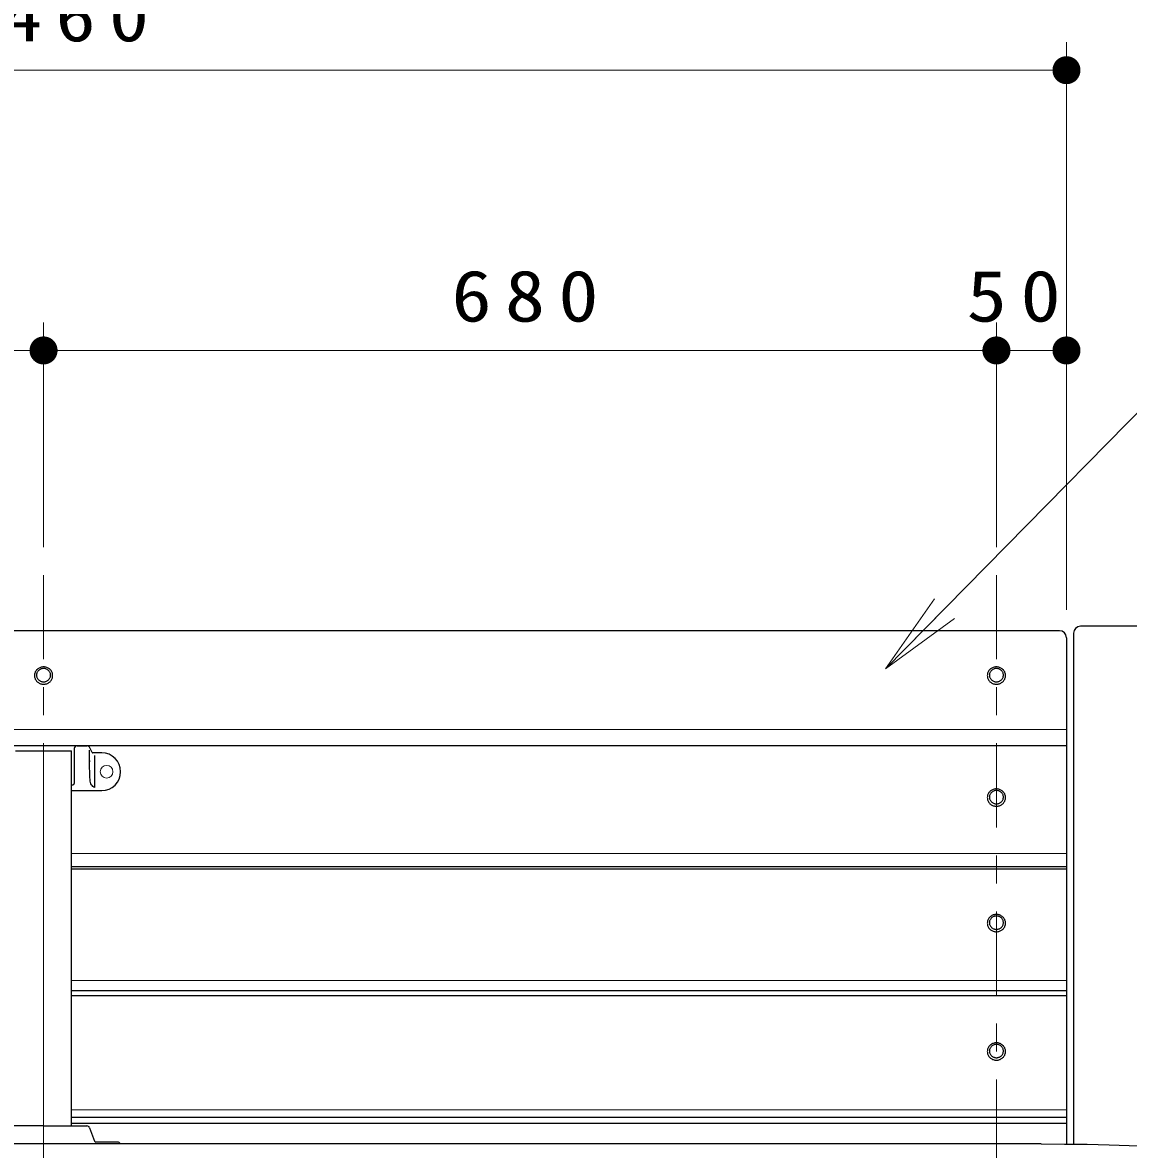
# Model space of a CAD drawing. Units: millimetres on the paper, scale 1:20. Extents: x -385 to 0, y 0 to 267.
# Drawn here: x -259.18 to -219.71, y 137.09 to 177.3 of the extents above; entities that cross this region are included whole.
import ezdxf

# ---------------------------------------------------------------- set-up
doc = ezdxf.new("R2010")
doc.units = ezdxf.units.MM
doc.linetypes.add('USER2', pattern=[6, 3, -1, 1, -1])
doc.layers.add('1_20', color=7, linetype='Continuous', lineweight=25)
doc.styles.add('ＭＳ ゴシック', font='')
doc.styles.get('ＭＳ ゴシック').set_extended_font_data('MS Gothic')

# ---------------------------------------------------------------- blocks, each defined once
blk = doc.blocks.new('filled_dot')
at = {"color": 0, "linetype": 'Continuous', "lineweight": -2, "const_width": 1.25}
blk.add_lwpolyline([(-0.625, 0, 1), (0.625, 0, 1)], format="xyb", close=True, dxfattribs=at)

msp = doc.modelspace()

# ---------------------------------------------------------------- linework, layer by layer
at = {"layer": '1_20', "lineweight": 13}
for p, q in [((-221.925, 156.35), (-221.925, 176.6)), ((-294.925, 175.6), (-221.925, 175.6)), ((-258.425, 158.583), (-258.425, 166.6)), ((-224.425, 158.583), (-224.425, 166.6)), ((-292.425, 165.6), (-258.425, 165.6)), ((-258.425, 165.6), (-224.425, 165.6)), ((-224.425, 165.6), (-221.925, 165.6)), ((-228.385, 154.244), (-226.636, 156.732)), ((-228.385, 154.244), (-226.28, 156.381)), ((-225.924, 156.03), (-228.385, 154.244))]:
    msp.add_line(p, q, dxfattribs=at)
at = {"layer": '1_20', "linetype": 'USER2', "lineweight": 13}
for p, q in [((-258.425, 157.583), (-258.425, 132.01)), ((-224.425, 157.583), (-224.425, 132.01))]:
    msp.add_line(p, q, dxfattribs=at)
at = {"layer": '1_20', "color": 4}
for p, q in [((-218.07, 155.757), (-221.425, 155.757)), ((-221.675, 155.507), (-221.675, 137.281))]:
    msp.add_line(p, q, dxfattribs=at)
at = {"layer": '1_20', "color": 40}
for p, q in [((-222.175, 155.6), (-294.675, 155.6)), ((-221.925, 155.35), (-221.925, 137.832)), ((-221.925, 151.494), (-294.925, 151.494)), ((-221.925, 147.174), (-257.425, 147.174)), ((-221.925, 147.09), (-257.425, 147.09)), ((-221.925, 142.745), (-257.425, 142.745)), ((-221.925, 142.577), (-257.425, 142.577)), ((-221.925, 138.229), (-257.425, 138.229)), ((-221.925, 138.022), (-257.425, 138.022)), ((-221.925, 137.832), (-221.925, 137.283)), ((-222.834, 137.287), (-294.925, 137.287))]:
    msp.add_line(p, q, dxfattribs=at)
at = {"layer": '1_20', "color": 12, "lineweight": 13}
for p, q in [((-221.925, 152.072), (-294.925, 152.072)), ((-221.925, 147.656), (-257.425, 147.656)), ((-221.925, 143.125), (-257.425, 143.125)), ((-221.925, 138.506), (-257.425, 138.506))]:
    msp.add_line(p, q, dxfattribs=at)
at = {"layer": '1_20', "color": 2}
for p, q in [((-259.425, 151.317), (-257.425, 151.317)), ((-257.425, 137.932), (-257.425, 151.317)), ((-257.329, 151.393), (-257.329, 150.151)), ((-257.229, 151.493), (-256.872, 151.493)), ((-256.789, 150.918), (-256.789, 151.335)), ((-256.687, 151.256), (-256.783, 151.44)), ((-256.35, 151.243), (-256.664, 151.243)), ((-256.593, 150.005), (-256.593, 151.142)), ((-257.425, 150.101), (-257.379, 150.101)), ((-257.425, 149.893), (-256.35, 149.893)), ((-258.425, 137.932), (-259.969, 137.932)), ((-258.425, 137.932), (-256.881, 137.932)), ((-256.787, 137.868), (-256.606, 137.389)), ((-255.785, 137.357), (-256.559, 137.357))]:
    msp.add_line(p, q, dxfattribs=at)
at = {"layer": '1_20', "color": 2, "lineweight": 13}
msp.add_line((-258.425, 137.932), (-258.425, 151.317), dxfattribs=at)
at = {"layer": '1_20', "lineweight": 13}
msp.add_lwpolyline([(-228.385, 154.244), (-214.712, 168.129), (-175.396, 168.129)], dxfattribs=at)
at = {"layer": '1_20', "color": 4}
for points in [[(-258.1, 154), (-258.101, 154.027), (-258.105, 154.054), (-258.111, 154.08), (-258.119, 154.106), (-258.13, 154.13), (-258.143, 154.154), (-258.159, 154.177), (-258.176, 154.199), (-258.195, 154.218), (-258.216, 154.237), (-258.238, 154.253), (-258.262, 154.268), (-258.287, 154.28), (-258.314, 154.29), (-258.341, 154.298), (-258.368, 154.304), (-258.396, 154.308), (-258.425, 154.309), (-258.453, 154.308), (-258.481, 154.304), (-258.509, 154.298), (-258.536, 154.29), (-258.562, 154.28), (-258.587, 154.268), (-258.611, 154.253), (-258.634, 154.237), (-258.655, 154.218), (-258.674, 154.199), (-258.691, 154.177), (-258.706, 154.154), (-258.719, 154.13), (-258.73, 154.106), (-258.739, 154.08), (-258.745, 154.054), (-258.749, 154.027), (-258.75, 154), (-258.749, 153.973), (-258.745, 153.946), (-258.739, 153.92), (-258.73, 153.894), (-258.719, 153.869), (-258.706, 153.845), (-258.691, 153.823), (-258.674, 153.801), (-258.655, 153.781), (-258.634, 153.763), (-258.611, 153.747), (-258.587, 153.732), (-258.562, 153.72), (-258.536, 153.709), (-258.509, 153.701), (-258.481, 153.695), (-258.453, 153.692), (-258.425, 153.691), (-258.396, 153.692), (-258.368, 153.695), (-258.341, 153.701), (-258.314, 153.709), (-258.287, 153.72), (-258.262, 153.732), (-258.238, 153.747), (-258.216, 153.763), (-258.195, 153.781), (-258.176, 153.801), (-258.159, 153.823), (-258.143, 153.845), (-258.13, 153.869), (-258.119, 153.894), (-258.111, 153.92), (-258.105, 153.946), (-258.101, 153.973)], [(-258.175, 154.015), (-258.176, 154.036), (-258.179, 154.057), (-258.183, 154.077), (-258.19, 154.097), (-258.198, 154.116), (-258.208, 154.134), (-258.22, 154.152), (-258.233, 154.168), (-258.248, 154.183), (-258.264, 154.197), (-258.281, 154.21), (-258.3, 154.221), (-258.319, 154.231), (-258.339, 154.239), (-258.36, 154.245), (-258.381, 154.249), (-258.403, 154.252), (-258.425, 154.253), (-258.447, 154.252), (-258.468, 154.249), (-258.489, 154.245), (-258.51, 154.239), (-258.53, 154.231), (-258.55, 154.221), (-258.568, 154.21), (-258.585, 154.197), (-258.602, 154.183), (-258.616, 154.168), (-258.63, 154.152), (-258.641, 154.134), (-258.651, 154.116), (-258.66, 154.097), (-258.666, 154.077), (-258.671, 154.057), (-258.674, 154.036), (-258.675, 154.015), (-258.674, 153.995), (-258.671, 153.974), (-258.666, 153.954), (-258.66, 153.934), (-258.651, 153.915), (-258.641, 153.896), (-258.63, 153.879), (-258.616, 153.862), (-258.602, 153.847), (-258.585, 153.833), (-258.568, 153.821), (-258.55, 153.809), (-258.53, 153.8), (-258.51, 153.792), (-258.489, 153.786), (-258.468, 153.781), (-258.447, 153.778), (-258.425, 153.778), (-258.403, 153.778), (-258.381, 153.781), (-258.36, 153.786), (-258.339, 153.792), (-258.319, 153.8), (-258.3, 153.809), (-258.281, 153.821), (-258.264, 153.833), (-258.248, 153.847), (-258.233, 153.862), (-258.22, 153.879), (-258.208, 153.896), (-258.198, 153.915), (-258.19, 153.934), (-258.183, 153.954), (-258.179, 153.974), (-258.176, 153.995)], [(-224.75, 154), (-224.749, 153.973), (-224.745, 153.946), (-224.739, 153.92), (-224.73, 153.894), (-224.719, 153.869), (-224.706, 153.845), (-224.691, 153.823), (-224.674, 153.801), (-224.655, 153.781), (-224.634, 153.763), (-224.611, 153.747), (-224.587, 153.732), (-224.562, 153.72), (-224.536, 153.709), (-224.509, 153.701), (-224.481, 153.695), (-224.453, 153.692), (-224.425, 153.691), (-224.396, 153.692), (-224.368, 153.695), (-224.341, 153.701), (-224.314, 153.709), (-224.287, 153.72), (-224.262, 153.732), (-224.238, 153.747), (-224.216, 153.763), (-224.195, 153.781), (-224.176, 153.801), (-224.159, 153.823), (-224.143, 153.845), (-224.13, 153.869), (-224.119, 153.894), (-224.111, 153.92), (-224.105, 153.946), (-224.101, 153.973), (-224.1, 154), (-224.101, 154.027), (-224.105, 154.054), (-224.111, 154.08), (-224.119, 154.106), (-224.13, 154.13), (-224.143, 154.154), (-224.159, 154.177), (-224.176, 154.199), (-224.195, 154.218), (-224.216, 154.237), (-224.238, 154.253), (-224.262, 154.268), (-224.287, 154.28), (-224.314, 154.29), (-224.341, 154.298), (-224.368, 154.304), (-224.396, 154.308), (-224.425, 154.309), (-224.453, 154.308), (-224.481, 154.304), (-224.509, 154.298), (-224.536, 154.29), (-224.562, 154.28), (-224.587, 154.268), (-224.611, 154.253), (-224.634, 154.237), (-224.655, 154.218), (-224.674, 154.199), (-224.691, 154.177), (-224.706, 154.154), (-224.719, 154.13), (-224.73, 154.106), (-224.739, 154.08), (-224.745, 154.054), (-224.749, 154.027)], [(-224.675, 154.015), (-224.674, 153.995), (-224.671, 153.974), (-224.666, 153.954), (-224.66, 153.934), (-224.651, 153.915), (-224.641, 153.896), (-224.63, 153.879), (-224.616, 153.862), (-224.602, 153.847), (-224.585, 153.833), (-224.568, 153.821), (-224.55, 153.809), (-224.53, 153.8), (-224.51, 153.792), (-224.489, 153.786), (-224.468, 153.781), (-224.447, 153.778), (-224.425, 153.778), (-224.403, 153.778), (-224.381, 153.781), (-224.36, 153.786), (-224.339, 153.792), (-224.319, 153.8), (-224.3, 153.809), (-224.281, 153.821), (-224.264, 153.833), (-224.248, 153.847), (-224.233, 153.862), (-224.22, 153.879), (-224.208, 153.896), (-224.198, 153.915), (-224.19, 153.934), (-224.183, 153.954), (-224.179, 153.974), (-224.176, 153.995), (-224.175, 154.015), (-224.176, 154.036), (-224.179, 154.057), (-224.183, 154.077), (-224.19, 154.097), (-224.198, 154.116), (-224.208, 154.134), (-224.22, 154.152), (-224.233, 154.168), (-224.248, 154.183), (-224.264, 154.197), (-224.281, 154.21), (-224.3, 154.221), (-224.319, 154.231), (-224.339, 154.239), (-224.36, 154.245), (-224.381, 154.249), (-224.403, 154.252), (-224.425, 154.253), (-224.447, 154.252), (-224.468, 154.249), (-224.489, 154.245), (-224.51, 154.239), (-224.53, 154.231), (-224.55, 154.221), (-224.568, 154.21), (-224.585, 154.197), (-224.602, 154.183), (-224.616, 154.168), (-224.63, 154.152), (-224.641, 154.134), (-224.651, 154.116), (-224.66, 154.097), (-224.666, 154.077), (-224.671, 154.057), (-224.674, 154.036)], [(-224.75, 149.647), (-224.749, 149.62), (-224.745, 149.593), (-224.739, 149.567), (-224.73, 149.541), (-224.719, 149.516), (-224.706, 149.492), (-224.691, 149.469), (-224.674, 149.448), (-224.655, 149.428), (-224.634, 149.41), (-224.611, 149.393), (-224.587, 149.379), (-224.562, 149.367), (-224.536, 149.356), (-224.509, 149.348), (-224.481, 149.342), (-224.453, 149.339), (-224.425, 149.338), (-224.396, 149.339), (-224.368, 149.342), (-224.341, 149.348), (-224.314, 149.356), (-224.287, 149.367), (-224.262, 149.379), (-224.238, 149.393), (-224.216, 149.41), (-224.195, 149.428), (-224.176, 149.448), (-224.159, 149.469), (-224.143, 149.492), (-224.13, 149.516), (-224.119, 149.541), (-224.111, 149.567), (-224.105, 149.593), (-224.101, 149.62), (-224.1, 149.647), (-224.101, 149.674), (-224.105, 149.7), (-224.111, 149.727), (-224.119, 149.752), (-224.13, 149.777), (-224.143, 149.801), (-224.159, 149.824), (-224.176, 149.845), (-224.195, 149.865), (-224.216, 149.883), (-224.238, 149.9), (-224.262, 149.914), (-224.287, 149.927), (-224.314, 149.937), (-224.341, 149.945), (-224.368, 149.951), (-224.396, 149.955), (-224.425, 149.956), (-224.453, 149.955), (-224.481, 149.951), (-224.509, 149.945), (-224.536, 149.937), (-224.562, 149.927), (-224.587, 149.914), (-224.611, 149.9), (-224.634, 149.883), (-224.655, 149.865), (-224.674, 149.845), (-224.691, 149.824), (-224.706, 149.801), (-224.719, 149.777), (-224.73, 149.752), (-224.739, 149.727), (-224.745, 149.7), (-224.749, 149.674)], [(-224.675, 149.662), (-224.674, 149.641), (-224.671, 149.621), (-224.666, 149.601), (-224.66, 149.581), (-224.651, 149.562), (-224.641, 149.543), (-224.63, 149.526), (-224.616, 149.509), (-224.602, 149.494), (-224.585, 149.48), (-224.568, 149.467), (-224.55, 149.456), (-224.53, 149.447), (-224.51, 149.439), (-224.489, 149.432), (-224.468, 149.428), (-224.447, 149.425), (-224.425, 149.424), (-224.403, 149.425), (-224.381, 149.428), (-224.36, 149.432), (-224.339, 149.439), (-224.319, 149.447), (-224.3, 149.456), (-224.281, 149.467), (-224.264, 149.48), (-224.248, 149.494), (-224.233, 149.509), (-224.22, 149.526), (-224.208, 149.543), (-224.198, 149.562), (-224.19, 149.581), (-224.183, 149.601), (-224.179, 149.621), (-224.176, 149.641), (-224.175, 149.662), (-224.176, 149.683), (-224.179, 149.703), (-224.183, 149.724), (-224.19, 149.743), (-224.198, 149.763), (-224.208, 149.781), (-224.22, 149.799), (-224.233, 149.815), (-224.248, 149.83), (-224.264, 149.844), (-224.281, 149.857), (-224.3, 149.868), (-224.319, 149.878), (-224.339, 149.886), (-224.36, 149.892), (-224.381, 149.896), (-224.403, 149.899), (-224.425, 149.9), (-224.447, 149.899), (-224.468, 149.896), (-224.489, 149.892), (-224.51, 149.886), (-224.53, 149.878), (-224.55, 149.868), (-224.568, 149.857), (-224.585, 149.844), (-224.602, 149.83), (-224.616, 149.815), (-224.63, 149.799), (-224.641, 149.781), (-224.651, 149.763), (-224.66, 149.743), (-224.666, 149.724), (-224.671, 149.703), (-224.674, 149.683)], [(-224.75, 145.167), (-224.749, 145.14), (-224.745, 145.113), (-224.739, 145.087), (-224.73, 145.061), (-224.719, 145.036), (-224.706, 145.012), (-224.691, 144.989), (-224.674, 144.968), (-224.655, 144.948), (-224.634, 144.93), (-224.611, 144.914), (-224.587, 144.899), (-224.562, 144.887), (-224.536, 144.876), (-224.509, 144.868), (-224.481, 144.862), (-224.453, 144.859), (-224.425, 144.858), (-224.396, 144.859), (-224.368, 144.862), (-224.341, 144.868), (-224.314, 144.876), (-224.287, 144.887), (-224.262, 144.899), (-224.238, 144.914), (-224.216, 144.93), (-224.195, 144.948), (-224.176, 144.968), (-224.159, 144.989), (-224.143, 145.012), (-224.13, 145.036), (-224.119, 145.061), (-224.111, 145.087), (-224.105, 145.113), (-224.101, 145.14), (-224.1, 145.167), (-224.101, 145.194), (-224.105, 145.22), (-224.111, 145.247), (-224.119, 145.272), (-224.13, 145.297), (-224.143, 145.321), (-224.159, 145.344), (-224.176, 145.365), (-224.195, 145.385), (-224.216, 145.404), (-224.238, 145.42), (-224.262, 145.434), (-224.287, 145.447), (-224.314, 145.457), (-224.341, 145.465), (-224.368, 145.471), (-224.396, 145.475), (-224.425, 145.476), (-224.453, 145.475), (-224.481, 145.471), (-224.509, 145.465), (-224.536, 145.457), (-224.562, 145.447), (-224.587, 145.434), (-224.611, 145.42), (-224.634, 145.404), (-224.655, 145.385), (-224.674, 145.365), (-224.691, 145.344), (-224.706, 145.321), (-224.719, 145.297), (-224.73, 145.272), (-224.739, 145.247), (-224.745, 145.22), (-224.749, 145.194)], [(-224.675, 145.182), (-224.674, 145.161), (-224.671, 145.141), (-224.666, 145.121), (-224.66, 145.101), (-224.651, 145.082), (-224.641, 145.063), (-224.63, 145.046), (-224.616, 145.029), (-224.602, 145.014), (-224.585, 145), (-224.568, 144.987), (-224.55, 144.976), (-224.53, 144.967), (-224.51, 144.959), (-224.489, 144.953), (-224.468, 144.948), (-224.447, 144.945), (-224.425, 144.944), (-224.403, 144.945), (-224.381, 144.948), (-224.36, 144.953), (-224.339, 144.959), (-224.319, 144.967), (-224.3, 144.976), (-224.281, 144.987), (-224.264, 145), (-224.248, 145.014), (-224.233, 145.029), (-224.22, 145.046), (-224.208, 145.063), (-224.198, 145.082), (-224.19, 145.101), (-224.183, 145.121), (-224.179, 145.141), (-224.176, 145.161), (-224.175, 145.182), (-224.176, 145.203), (-224.179, 145.224), (-224.183, 145.244), (-224.19, 145.264), (-224.198, 145.283), (-224.208, 145.301), (-224.22, 145.319), (-224.233, 145.335), (-224.248, 145.35), (-224.264, 145.364), (-224.281, 145.377), (-224.3, 145.388), (-224.319, 145.398), (-224.339, 145.406), (-224.36, 145.412), (-224.381, 145.416), (-224.403, 145.419), (-224.425, 145.42), (-224.447, 145.419), (-224.468, 145.416), (-224.489, 145.412), (-224.51, 145.406), (-224.53, 145.398), (-224.55, 145.388), (-224.568, 145.377), (-224.585, 145.364), (-224.602, 145.35), (-224.616, 145.335), (-224.63, 145.319), (-224.641, 145.301), (-224.651, 145.283), (-224.66, 145.264), (-224.666, 145.244), (-224.671, 145.224), (-224.674, 145.203)], [(-224.75, 140.586), (-224.749, 140.56), (-224.745, 140.533), (-224.739, 140.506), (-224.73, 140.481), (-224.719, 140.456), (-224.706, 140.432), (-224.691, 140.409), (-224.674, 140.388), (-224.655, 140.368), (-224.634, 140.35), (-224.611, 140.333), (-224.587, 140.319), (-224.562, 140.306), (-224.536, 140.296), (-224.509, 140.288), (-224.481, 140.282), (-224.453, 140.279), (-224.425, 140.277), (-224.396, 140.279), (-224.368, 140.282), (-224.341, 140.288), (-224.314, 140.296), (-224.287, 140.306), (-224.262, 140.319), (-224.238, 140.333), (-224.216, 140.35), (-224.195, 140.368), (-224.176, 140.388), (-224.159, 140.409), (-224.143, 140.432), (-224.13, 140.456), (-224.119, 140.481), (-224.111, 140.506), (-224.105, 140.533), (-224.101, 140.56), (-224.1, 140.586), (-224.101, 140.613), (-224.105, 140.64), (-224.111, 140.666), (-224.119, 140.692), (-224.13, 140.717), (-224.143, 140.741), (-224.159, 140.764), (-224.176, 140.785), (-224.195, 140.805), (-224.216, 140.823), (-224.238, 140.84), (-224.262, 140.854), (-224.287, 140.867), (-224.314, 140.877), (-224.341, 140.885), (-224.368, 140.891), (-224.396, 140.894), (-224.425, 140.896), (-224.453, 140.894), (-224.481, 140.891), (-224.509, 140.885), (-224.536, 140.877), (-224.562, 140.867), (-224.587, 140.854), (-224.611, 140.84), (-224.634, 140.823), (-224.655, 140.805), (-224.674, 140.785), (-224.691, 140.764), (-224.706, 140.741), (-224.719, 140.717), (-224.73, 140.692), (-224.739, 140.666), (-224.745, 140.64), (-224.749, 140.613)], [(-224.675, 140.602), (-224.674, 140.581), (-224.671, 140.561), (-224.666, 140.54), (-224.66, 140.521), (-224.651, 140.501), (-224.641, 140.483), (-224.63, 140.466), (-224.616, 140.449), (-224.602, 140.434), (-224.585, 140.42), (-224.568, 140.407), (-224.55, 140.396), (-224.53, 140.386), (-224.51, 140.379), (-224.489, 140.372), (-224.468, 140.368), (-224.447, 140.365), (-224.425, 140.364), (-224.403, 140.365), (-224.381, 140.368), (-224.36, 140.372), (-224.339, 140.379), (-224.319, 140.386), (-224.3, 140.396), (-224.281, 140.407), (-224.264, 140.42), (-224.248, 140.434), (-224.233, 140.449), (-224.22, 140.466), (-224.208, 140.483), (-224.198, 140.501), (-224.19, 140.521), (-224.183, 140.54), (-224.179, 140.561), (-224.176, 140.581), (-224.175, 140.602), (-224.176, 140.623), (-224.179, 140.643), (-224.183, 140.663), (-224.19, 140.683), (-224.198, 140.702), (-224.208, 140.721), (-224.22, 140.738), (-224.233, 140.755), (-224.248, 140.77), (-224.264, 140.784), (-224.281, 140.797), (-224.3, 140.808), (-224.319, 140.817), (-224.339, 140.825), (-224.36, 140.832), (-224.381, 140.836), (-224.403, 140.839), (-224.425, 140.84), (-224.447, 140.839), (-224.468, 140.836), (-224.489, 140.832), (-224.51, 140.825), (-224.53, 140.817), (-224.55, 140.808), (-224.568, 140.797), (-224.585, 140.784), (-224.602, 140.77), (-224.616, 140.755), (-224.63, 140.738), (-224.641, 140.721), (-224.651, 140.702), (-224.66, 140.683), (-224.666, 140.663), (-224.671, 140.643), (-224.674, 140.623)]]:
    msp.add_lwpolyline(points, close=True, dxfattribs=at)
at = {"layer": '1_20', "color": 2}
msp.add_lwpolyline([(-256.593, 150.005), (-256.63, 150.023), (-256.665, 150.046), (-256.695, 150.073), (-256.72, 150.106), (-256.738, 150.142), (-256.75, 150.184), (-256.758, 150.233), (-256.763, 150.289), (-256.768, 150.358), (-256.773, 150.434), (-256.776, 150.514), (-256.779, 150.595), (-256.782, 150.676), (-256.784, 150.751), (-256.786, 150.82), (-256.787, 150.878), (-256.788, 150.924), (-256.788, 150.953), (-256.789, 150.964), (-256.789, 150.953), (-256.789, 150.918)], dxfattribs=at)
at = {"layer": '1_20', "color": 40}
msp.add_lwpolyline([(-222.834, 137.287), (-221.999, 137.284), (-221.183, 137.274), (-220.406, 137.258), (-219.685, 137.235), (-219.037, 137.207), (-218.477, 137.175), (-218.018, 137.138), (-217.67, 137.098)], dxfattribs=at)
at = {"layer": '1_20', "color": 2, "lineweight": 13}
msp.add_circle((-256.175, 150.568), 0.225, dxfattribs=at)
at = {"layer": '1_20', "color": 4}
msp.add_arc((-221.425, 155.507), 0.25, 90, 180, dxfattribs=at)
at = {"layer": '1_20', "color": 40}
msp.add_arc((-222.175, 155.35), 0.25, 0, 90, dxfattribs=at)
at = {"layer": '1_20', "color": 2}
for centre, radius, start, end in [((-257.229, 151.393), 0.1, 90, 180), ((-256.872, 151.393), 0.1, 27.8675, 90), ((-256.664, 151.268), 0.025, 207.8675, 270), ((-256.35, 150.568), 0.675, 270, 90), ((-257.379, 150.151), 0.05, 270, 0), ((-256.881, 137.832), 0.1, 20.7969, 90), ((-256.559, 137.407), 0.05, 200.7969, 270), ((-255.785, 137.257), 0.1, 17.6621, 90)]:
    msp.add_arc(centre, radius, start, end, dxfattribs=at)

# ---------------------------------------------------------------- block references
at = {"layer": '1_20', "lineweight": 13, "xscale": 0.4, "yscale": 0.4, "rotation": 180}
for p in [(-221.925, 175.6), (-258.425, 165.6), (-224.425, 165.6), (-221.925, 165.6)]:
    msp.add_blockref('filled_dot', p, dxfattribs=at)
at = {"layer": '1_20', "lineweight": 13, "xscale": 0.4, "yscale": 0.4}
for p in [(-258.425, 165.6), (-224.425, 165.6)]:
    msp.add_blockref('filled_dot', p, dxfattribs=at)

# ---------------------------------------------------------------- texts
at = {"layer": '1_20', "char_height": 1.833, "attachment_point": 8, "style": 'ＭＳ ゴシック'}
for s, insert in [('\\T1.33;\\W1.15;1460', (-258.001, 176.6)), ('\\T1.33;\\W1.15;680', (-241.01, 166.6)), ('\\T1.34;\\W1.15;50', (-223.565, 166.6))]:
    msp.add_mtext(s, dxfattribs=dict(at, insert=insert))

doc.saveas('drawing.dxf')
